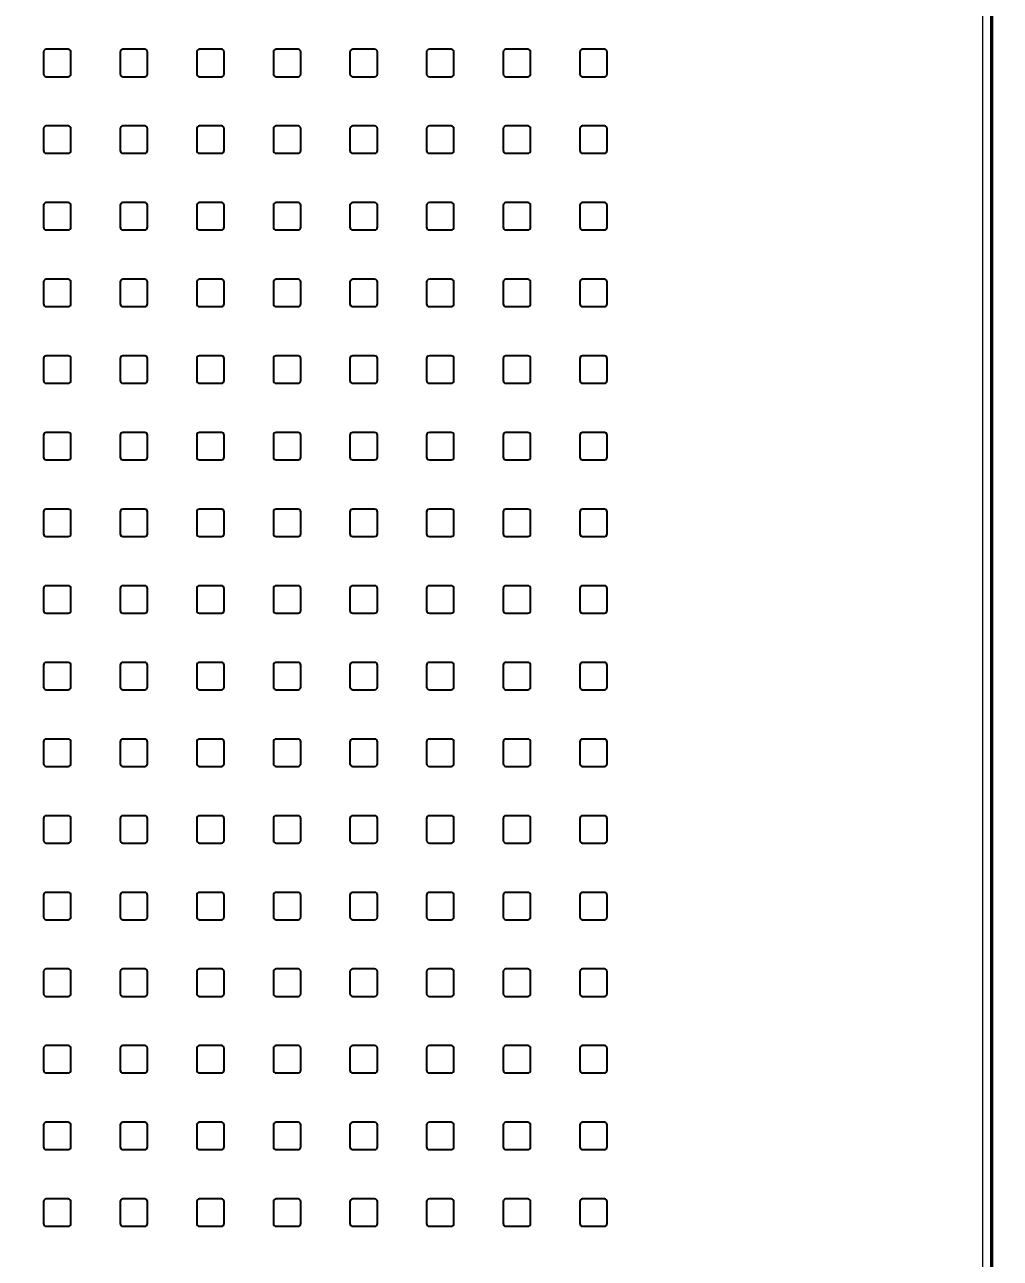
# Model space of a CAD drawing. Header units: millimetres. Extents: x -218071 to -203542, y 15363 to 51382.
# Drawn here: x -217832.52 to -217796.86, y 50554.63 to 50599.7 of the extents above; entities that cross this region are included whole.
import ezdxf

# ---------------------------------------------------------------- set-up
doc = ezdxf.new("R2010")
doc.units = ezdxf.units.MM
doc.header["$LTSCALE"] = 4
doc.layers.add('TPF-DIMENSIONS', color=3, linetype='Continuous')
doc.layers.add('TPF-EQUIPEMENT', color=7, linetype='Continuous')
doc.dimstyles.new('ISO-25', dxfattribs={"dimtxt": 2.5, "dimasz": 2, "dimexe": 1.25, "dimexo": 0.625, "dimtad": 1, "dimtxsty": 'Standard', "dimcen": -2.5, "dimclrt": 256, "dimadec": 0, "dimazin": 0, "dimtfac": 1, "dimtmove": 0, "dimatfit": 3, "dimfxl": 1, "dimarcsym": 0})

# ---------------------------------------------------------------- blocks, each defined once
blk = doc.blocks.new('*D679')
at = {"layer": 'Defpoints', "color": 0, "transparency": 16777216}
for p in [(-217865.951, 50663.318), (-217526.606, 50644.244), (-217865.951, 50576.031)]:
    blk.add_point(p, dxfattribs=at)
at = {"layer": 'TPF-DIMENSIONS', "color": 0, "lineweight": -2, "transparency": 16777216}
for p, q in [((-217865.951, 50576.656), (-217865.951, 50664.568)), ((-217526.606, 50644.869), (-217526.606, 50664.568)), ((-217528.606, 50663.318), (-217863.951, 50663.318))]:
    blk.add_line(p, q, dxfattribs=at)
at = {"layer": 'TPF-DIMENSIONS', "color": 0, "transparency": 16777216}
for points in [[(-217863.951, 50663.651), (-217863.951, 50662.984), (-217865.951, 50663.318)], [(-217528.606, 50663.651), (-217528.606, 50662.984), (-217526.606, 50663.318)]]:
    blk.add_solid(points, dxfattribs=at)
at = {"layer": 'TPF-DIMENSIONS', "transparency": 16777216, "insert": (-217696.279, 50665.193), "char_height": 2.5, "attachment_point": 5}
blk.add_mtext('339', dxfattribs=at)

msp = doc.modelspace()

# ---------------------------------------------------------------- linework, layer by layer
at = {"layer": 'TPF-EQUIPEMENT', "color": 8, "linetype": 'Continuous', "lineweight": 18, "transparency": 33554671}
msp.add_line((-217797.501, 50546.65), (-217797.501, 50645.93), dxfattribs=at)
at = {"layer": 'TPF-EQUIPEMENT', "color": 7, "linetype": 'Continuous', "lineweight": 25, "transparency": 33554671}
for p, q in [((-217797.201, 50646.066), (-217797.201, 50546.515)), ((-217797.156, 50645.831), (-217797.156, 50552.331)), ((-217831.826, 50598.702), (-217831.826, 50597.902)), ((-217830.926, 50598.802), (-217831.726, 50598.802)), ((-217830.826, 50597.902), (-217830.826, 50598.702)), ((-217829.026, 50598.702), (-217829.026, 50597.902)), ((-217828.126, 50598.802), (-217828.926, 50598.802)), ((-217828.026, 50597.902), (-217828.026, 50598.702)), ((-217826.226, 50598.702), (-217826.226, 50597.902)), ((-217825.326, 50598.802), (-217826.126, 50598.802)), ((-217825.226, 50597.902), (-217825.226, 50598.702)), ((-217823.426, 50598.702), (-217823.426, 50597.902)), ((-217822.526, 50598.802), (-217823.326, 50598.802)), ((-217822.426, 50597.902), (-217822.426, 50598.702)), ((-217820.626, 50598.702), (-217820.626, 50597.902)), ((-217819.726, 50598.802), (-217820.526, 50598.802)), ((-217819.626, 50597.902), (-217819.626, 50598.702)), ((-217817.826, 50598.702), (-217817.826, 50597.902)), ((-217816.926, 50598.802), (-217817.726, 50598.802)), ((-217816.826, 50597.902), (-217816.826, 50598.702)), ((-217815.026, 50598.702), (-217815.026, 50597.902)), ((-217814.126, 50598.802), (-217814.926, 50598.802)), ((-217814.026, 50597.902), (-217814.026, 50598.702)), ((-217812.226, 50598.702), (-217812.226, 50597.902)), ((-217811.326, 50598.802), (-217812.126, 50598.802)), ((-217811.226, 50597.902), (-217811.226, 50598.702)), ((-217831.726, 50597.802), (-217830.926, 50597.802)), ((-217828.926, 50597.802), (-217828.126, 50597.802)), ((-217826.126, 50597.802), (-217825.326, 50597.802)), ((-217823.326, 50597.802), (-217822.526, 50597.802)), ((-217820.526, 50597.802), (-217819.726, 50597.802)), ((-217817.726, 50597.802), (-217816.926, 50597.802)), ((-217814.926, 50597.802), (-217814.126, 50597.802)), ((-217812.126, 50597.802), (-217811.326, 50597.802)), ((-217831.826, 50595.902), (-217831.826, 50595.102)), ((-217830.926, 50596.002), (-217831.726, 50596.002)), ((-217830.826, 50595.102), (-217830.826, 50595.902)), ((-217829.026, 50595.902), (-217829.026, 50595.102)), ((-217828.126, 50596.002), (-217828.926, 50596.002)), ((-217828.026, 50595.102), (-217828.026, 50595.902)), ((-217826.226, 50595.902), (-217826.226, 50595.102)), ((-217825.326, 50596.002), (-217826.126, 50596.002)), ((-217825.226, 50595.102), (-217825.226, 50595.902)), ((-217823.426, 50595.902), (-217823.426, 50595.102)), ((-217822.526, 50596.002), (-217823.326, 50596.002)), ((-217822.426, 50595.102), (-217822.426, 50595.902)), ((-217820.626, 50595.902), (-217820.626, 50595.102)), ((-217819.726, 50596.002), (-217820.526, 50596.002)), ((-217819.626, 50595.102), (-217819.626, 50595.902)), ((-217817.826, 50595.902), (-217817.826, 50595.102)), ((-217816.926, 50596.002), (-217817.726, 50596.002)), ((-217816.826, 50595.102), (-217816.826, 50595.902)), ((-217815.026, 50595.902), (-217815.026, 50595.102)), ((-217814.126, 50596.002), (-217814.926, 50596.002)), ((-217814.026, 50595.102), (-217814.026, 50595.902)), ((-217812.226, 50595.902), (-217812.226, 50595.102)), ((-217811.326, 50596.002), (-217812.126, 50596.002)), ((-217811.226, 50595.102), (-217811.226, 50595.902)), ((-217831.726, 50595.002), (-217830.926, 50595.002)), ((-217828.926, 50595.002), (-217828.126, 50595.002)), ((-217826.126, 50595.002), (-217825.326, 50595.002)), ((-217823.326, 50595.002), (-217822.526, 50595.002)), ((-217820.526, 50595.002), (-217819.726, 50595.002)), ((-217817.726, 50595.002), (-217816.926, 50595.002)), ((-217814.926, 50595.002), (-217814.126, 50595.002)), ((-217812.126, 50595.002), (-217811.326, 50595.002)), ((-217831.826, 50593.102), (-217831.826, 50592.302)), ((-217830.926, 50593.202), (-217831.726, 50593.202)), ((-217830.826, 50592.302), (-217830.826, 50593.102)), ((-217829.026, 50593.102), (-217829.026, 50592.302)), ((-217828.126, 50593.202), (-217828.926, 50593.202)), ((-217828.026, 50592.302), (-217828.026, 50593.102)), ((-217826.226, 50593.102), (-217826.226, 50592.302)), ((-217825.326, 50593.202), (-217826.126, 50593.202)), ((-217825.226, 50592.302), (-217825.226, 50593.102)), ((-217823.426, 50593.102), (-217823.426, 50592.302)), ((-217822.526, 50593.202), (-217823.326, 50593.202)), ((-217822.426, 50592.302), (-217822.426, 50593.102)), ((-217820.626, 50593.102), (-217820.626, 50592.302)), ((-217819.726, 50593.202), (-217820.526, 50593.202)), ((-217819.626, 50592.302), (-217819.626, 50593.102)), ((-217817.826, 50593.102), (-217817.826, 50592.302)), ((-217816.926, 50593.202), (-217817.726, 50593.202)), ((-217816.826, 50592.302), (-217816.826, 50593.102)), ((-217815.026, 50593.102), (-217815.026, 50592.302)), ((-217814.126, 50593.202), (-217814.926, 50593.202)), ((-217814.026, 50592.302), (-217814.026, 50593.102)), ((-217812.226, 50593.102), (-217812.226, 50592.302)), ((-217811.326, 50593.202), (-217812.126, 50593.202)), ((-217811.226, 50592.302), (-217811.226, 50593.102)), ((-217831.726, 50592.202), (-217830.926, 50592.202)), ((-217828.926, 50592.202), (-217828.126, 50592.202)), ((-217826.126, 50592.202), (-217825.326, 50592.202)), ((-217823.326, 50592.202), (-217822.526, 50592.202)), ((-217820.526, 50592.202), (-217819.726, 50592.202)), ((-217817.726, 50592.202), (-217816.926, 50592.202)), ((-217814.926, 50592.202), (-217814.126, 50592.202)), ((-217812.126, 50592.202), (-217811.326, 50592.202)), ((-217830.926, 50590.402), (-217831.726, 50590.402)), ((-217828.126, 50590.402), (-217828.926, 50590.402)), ((-217825.326, 50590.402), (-217826.126, 50590.402)), ((-217822.526, 50590.402), (-217823.326, 50590.402)), ((-217819.726, 50590.402), (-217820.526, 50590.402)), ((-217816.926, 50590.402), (-217817.726, 50590.402)), ((-217814.126, 50590.402), (-217814.926, 50590.402)), ((-217811.326, 50590.402), (-217812.126, 50590.402)), ((-217831.826, 50590.302), (-217831.826, 50589.502)), ((-217830.826, 50589.502), (-217830.826, 50590.302)), ((-217829.026, 50590.302), (-217829.026, 50589.502)), ((-217828.026, 50589.502), (-217828.026, 50590.302)), ((-217826.226, 50590.302), (-217826.226, 50589.502)), ((-217825.226, 50589.502), (-217825.226, 50590.302)), ((-217823.426, 50590.302), (-217823.426, 50589.502)), ((-217822.426, 50589.502), (-217822.426, 50590.302)), ((-217820.626, 50590.302), (-217820.626, 50589.502)), ((-217819.626, 50589.502), (-217819.626, 50590.302)), ((-217817.826, 50590.302), (-217817.826, 50589.502)), ((-217816.826, 50589.502), (-217816.826, 50590.302)), ((-217815.026, 50590.302), (-217815.026, 50589.502)), ((-217814.026, 50589.502), (-217814.026, 50590.302)), ((-217812.226, 50590.302), (-217812.226, 50589.502)), ((-217811.226, 50589.502), (-217811.226, 50590.302)), ((-217831.726, 50589.402), (-217830.926, 50589.402)), ((-217828.926, 50589.402), (-217828.126, 50589.402)), ((-217826.126, 50589.402), (-217825.326, 50589.402)), ((-217823.326, 50589.402), (-217822.526, 50589.402)), ((-217820.526, 50589.402), (-217819.726, 50589.402)), ((-217817.726, 50589.402), (-217816.926, 50589.402)), ((-217814.926, 50589.402), (-217814.126, 50589.402)), ((-217812.126, 50589.402), (-217811.326, 50589.402)), ((-217831.826, 50587.502), (-217831.826, 50586.702)), ((-217830.926, 50587.602), (-217831.726, 50587.602)), ((-217830.826, 50586.702), (-217830.826, 50587.502)), ((-217829.026, 50587.502), (-217829.026, 50586.702)), ((-217828.126, 50587.602), (-217828.926, 50587.602)), ((-217828.026, 50586.702), (-217828.026, 50587.502)), ((-217826.226, 50587.502), (-217826.226, 50586.702)), ((-217825.326, 50587.602), (-217826.126, 50587.602)), ((-217825.226, 50586.702), (-217825.226, 50587.502)), ((-217823.426, 50587.502), (-217823.426, 50586.702)), ((-217822.526, 50587.602), (-217823.326, 50587.602)), ((-217822.426, 50586.702), (-217822.426, 50587.502)), ((-217820.626, 50587.502), (-217820.626, 50586.702)), ((-217819.726, 50587.602), (-217820.526, 50587.602)), ((-217819.626, 50586.702), (-217819.626, 50587.502)), ((-217817.826, 50587.502), (-217817.826, 50586.702)), ((-217816.926, 50587.602), (-217817.726, 50587.602)), ((-217816.826, 50586.702), (-217816.826, 50587.502)), ((-217815.026, 50587.502), (-217815.026, 50586.702)), ((-217814.126, 50587.602), (-217814.926, 50587.602)), ((-217814.026, 50586.702), (-217814.026, 50587.502)), ((-217812.226, 50587.502), (-217812.226, 50586.702)), ((-217811.326, 50587.602), (-217812.126, 50587.602)), ((-217811.226, 50586.702), (-217811.226, 50587.502)), ((-217831.726, 50586.602), (-217830.926, 50586.602)), ((-217828.926, 50586.602), (-217828.126, 50586.602)), ((-217826.126, 50586.602), (-217825.326, 50586.602)), ((-217823.326, 50586.602), (-217822.526, 50586.602)), ((-217820.526, 50586.602), (-217819.726, 50586.602)), ((-217817.726, 50586.602), (-217816.926, 50586.602)), ((-217814.926, 50586.602), (-217814.126, 50586.602)), ((-217812.126, 50586.602), (-217811.326, 50586.602)), ((-217831.826, 50584.702), (-217831.826, 50583.902)), ((-217830.926, 50584.802), (-217831.726, 50584.802)), ((-217830.826, 50583.902), (-217830.826, 50584.702)), ((-217829.026, 50584.702), (-217829.026, 50583.902)), ((-217828.126, 50584.802), (-217828.926, 50584.802)), ((-217828.026, 50583.902), (-217828.026, 50584.702)), ((-217826.226, 50584.702), (-217826.226, 50583.902)), ((-217825.326, 50584.802), (-217826.126, 50584.802)), ((-217825.226, 50583.902), (-217825.226, 50584.702)), ((-217823.426, 50584.702), (-217823.426, 50583.902)), ((-217822.526, 50584.802), (-217823.326, 50584.802)), ((-217822.426, 50583.902), (-217822.426, 50584.702)), ((-217820.626, 50584.702), (-217820.626, 50583.902)), ((-217819.726, 50584.802), (-217820.526, 50584.802)), ((-217819.626, 50583.902), (-217819.626, 50584.702)), ((-217817.826, 50584.702), (-217817.826, 50583.902)), ((-217816.926, 50584.802), (-217817.726, 50584.802)), ((-217816.826, 50583.902), (-217816.826, 50584.702)), ((-217815.026, 50584.702), (-217815.026, 50583.902)), ((-217814.126, 50584.802), (-217814.926, 50584.802)), ((-217814.026, 50583.902), (-217814.026, 50584.702)), ((-217812.226, 50584.702), (-217812.226, 50583.902)), ((-217811.326, 50584.802), (-217812.126, 50584.802)), ((-217811.226, 50583.902), (-217811.226, 50584.702)), ((-217831.726, 50583.802), (-217830.926, 50583.802)), ((-217828.926, 50583.802), (-217828.126, 50583.802)), ((-217826.126, 50583.802), (-217825.326, 50583.802)), ((-217823.326, 50583.802), (-217822.526, 50583.802)), ((-217820.526, 50583.802), (-217819.726, 50583.802)), ((-217817.726, 50583.802), (-217816.926, 50583.802)), ((-217814.926, 50583.802), (-217814.126, 50583.802)), ((-217812.126, 50583.802), (-217811.326, 50583.802)), ((-217831.826, 50581.902), (-217831.826, 50581.102)), ((-217830.926, 50582.002), (-217831.726, 50582.002)), ((-217830.826, 50581.102), (-217830.826, 50581.902)), ((-217829.026, 50581.902), (-217829.026, 50581.102)), ((-217828.126, 50582.002), (-217828.926, 50582.002)), ((-217828.026, 50581.102), (-217828.026, 50581.902)), ((-217826.226, 50581.902), (-217826.226, 50581.102)), ((-217825.326, 50582.002), (-217826.126, 50582.002)), ((-217825.226, 50581.102), (-217825.226, 50581.902)), ((-217823.426, 50581.902), (-217823.426, 50581.102)), ((-217822.526, 50582.002), (-217823.326, 50582.002)), ((-217822.426, 50581.102), (-217822.426, 50581.902)), ((-217820.626, 50581.902), (-217820.626, 50581.102)), ((-217819.726, 50582.002), (-217820.526, 50582.002)), ((-217819.626, 50581.102), (-217819.626, 50581.902)), ((-217817.826, 50581.902), (-217817.826, 50581.102)), ((-217816.926, 50582.002), (-217817.726, 50582.002)), ((-217816.826, 50581.102), (-217816.826, 50581.902)), ((-217815.026, 50581.902), (-217815.026, 50581.102)), ((-217814.126, 50582.002), (-217814.926, 50582.002)), ((-217814.026, 50581.102), (-217814.026, 50581.902)), ((-217812.226, 50581.902), (-217812.226, 50581.102)), ((-217811.326, 50582.002), (-217812.126, 50582.002)), ((-217811.226, 50581.102), (-217811.226, 50581.902)), ((-217831.726, 50581.002), (-217830.926, 50581.002)), ((-217828.926, 50581.002), (-217828.126, 50581.002)), ((-217826.126, 50581.002), (-217825.326, 50581.002)), ((-217823.326, 50581.002), (-217822.526, 50581.002)), ((-217820.526, 50581.002), (-217819.726, 50581.002)), ((-217817.726, 50581.002), (-217816.926, 50581.002)), ((-217814.926, 50581.002), (-217814.126, 50581.002)), ((-217812.126, 50581.002), (-217811.326, 50581.002)), ((-217831.826, 50579.102), (-217831.826, 50578.302)), ((-217830.926, 50579.202), (-217831.726, 50579.202)), ((-217830.826, 50578.302), (-217830.826, 50579.102)), ((-217829.026, 50579.102), (-217829.026, 50578.302)), ((-217828.126, 50579.202), (-217828.926, 50579.202)), ((-217828.026, 50578.302), (-217828.026, 50579.102)), ((-217826.226, 50579.102), (-217826.226, 50578.302)), ((-217825.326, 50579.202), (-217826.126, 50579.202)), ((-217825.226, 50578.302), (-217825.226, 50579.102)), ((-217823.426, 50579.102), (-217823.426, 50578.302)), ((-217822.526, 50579.202), (-217823.326, 50579.202)), ((-217822.426, 50578.302), (-217822.426, 50579.102)), ((-217820.626, 50579.102), (-217820.626, 50578.302)), ((-217819.726, 50579.202), (-217820.526, 50579.202)), ((-217819.626, 50578.302), (-217819.626, 50579.102)), ((-217817.826, 50579.102), (-217817.826, 50578.302)), ((-217816.926, 50579.202), (-217817.726, 50579.202)), ((-217816.826, 50578.302), (-217816.826, 50579.102)), ((-217815.026, 50579.102), (-217815.026, 50578.302)), ((-217814.126, 50579.202), (-217814.926, 50579.202)), ((-217814.026, 50578.302), (-217814.026, 50579.102)), ((-217812.226, 50579.102), (-217812.226, 50578.302)), ((-217811.326, 50579.202), (-217812.126, 50579.202)), ((-217811.226, 50578.302), (-217811.226, 50579.102)), ((-217831.726, 50578.202), (-217830.926, 50578.202)), ((-217828.926, 50578.202), (-217828.126, 50578.202)), ((-217826.126, 50578.202), (-217825.326, 50578.202)), ((-217823.326, 50578.202), (-217822.526, 50578.202)), ((-217820.526, 50578.202), (-217819.726, 50578.202)), ((-217817.726, 50578.202), (-217816.926, 50578.202)), ((-217814.926, 50578.202), (-217814.126, 50578.202)), ((-217812.126, 50578.202), (-217811.326, 50578.202)), ((-217830.926, 50576.402), (-217831.726, 50576.402)), ((-217828.126, 50576.402), (-217828.926, 50576.402)), ((-217825.326, 50576.402), (-217826.126, 50576.402)), ((-217822.526, 50576.402), (-217823.326, 50576.402)), ((-217819.726, 50576.402), (-217820.526, 50576.402)), ((-217816.926, 50576.402), (-217817.726, 50576.402)), ((-217814.126, 50576.402), (-217814.926, 50576.402)), ((-217811.326, 50576.402), (-217812.126, 50576.402)), ((-217831.826, 50576.302), (-217831.826, 50575.502)), ((-217830.826, 50575.502), (-217830.826, 50576.302)), ((-217829.026, 50576.302), (-217829.026, 50575.502)), ((-217828.026, 50575.502), (-217828.026, 50576.302)), ((-217826.226, 50576.302), (-217826.226, 50575.502)), ((-217825.226, 50575.502), (-217825.226, 50576.302)), ((-217823.426, 50576.302), (-217823.426, 50575.502)), ((-217822.426, 50575.502), (-217822.426, 50576.302)), ((-217820.626, 50576.302), (-217820.626, 50575.502)), ((-217819.626, 50575.502), (-217819.626, 50576.302)), ((-217817.826, 50576.302), (-217817.826, 50575.502)), ((-217816.826, 50575.502), (-217816.826, 50576.302)), ((-217815.026, 50576.302), (-217815.026, 50575.502)), ((-217814.026, 50575.502), (-217814.026, 50576.302)), ((-217812.226, 50576.302), (-217812.226, 50575.502)), ((-217811.226, 50575.502), (-217811.226, 50576.302)), ((-217831.726, 50575.402), (-217830.926, 50575.402)), ((-217828.926, 50575.402), (-217828.126, 50575.402)), ((-217826.126, 50575.402), (-217825.326, 50575.402)), ((-217823.326, 50575.402), (-217822.526, 50575.402)), ((-217820.526, 50575.402), (-217819.726, 50575.402)), ((-217817.726, 50575.402), (-217816.926, 50575.402)), ((-217814.926, 50575.402), (-217814.126, 50575.402)), ((-217812.126, 50575.402), (-217811.326, 50575.402)), ((-217831.826, 50573.502), (-217831.826, 50572.702)), ((-217830.926, 50573.602), (-217831.726, 50573.602)), ((-217830.826, 50572.702), (-217830.826, 50573.502)), ((-217829.026, 50573.502), (-217829.026, 50572.702)), ((-217828.126, 50573.602), (-217828.926, 50573.602)), ((-217828.026, 50572.702), (-217828.026, 50573.502)), ((-217826.226, 50573.502), (-217826.226, 50572.702)), ((-217825.326, 50573.602), (-217826.126, 50573.602)), ((-217825.226, 50572.702), (-217825.226, 50573.502)), ((-217823.426, 50573.502), (-217823.426, 50572.702)), ((-217822.526, 50573.602), (-217823.326, 50573.602)), ((-217822.426, 50572.702), (-217822.426, 50573.502)), ((-217820.626, 50573.502), (-217820.626, 50572.702)), ((-217819.726, 50573.602), (-217820.526, 50573.602)), ((-217819.626, 50572.702), (-217819.626, 50573.502)), ((-217817.826, 50573.502), (-217817.826, 50572.702)), ((-217816.926, 50573.602), (-217817.726, 50573.602)), ((-217816.826, 50572.702), (-217816.826, 50573.502)), ((-217815.026, 50573.502), (-217815.026, 50572.702)), ((-217814.126, 50573.602), (-217814.926, 50573.602)), ((-217814.026, 50572.702), (-217814.026, 50573.502)), ((-217812.226, 50573.502), (-217812.226, 50572.702)), ((-217811.326, 50573.602), (-217812.126, 50573.602)), ((-217811.226, 50572.702), (-217811.226, 50573.502)), ((-217831.726, 50572.602), (-217830.926, 50572.602)), ((-217828.926, 50572.602), (-217828.126, 50572.602)), ((-217826.126, 50572.602), (-217825.326, 50572.602)), ((-217823.326, 50572.602), (-217822.526, 50572.602)), ((-217820.526, 50572.602), (-217819.726, 50572.602)), ((-217817.726, 50572.602), (-217816.926, 50572.602)), ((-217814.926, 50572.602), (-217814.126, 50572.602)), ((-217812.126, 50572.602), (-217811.326, 50572.602)), ((-217831.826, 50570.702), (-217831.826, 50569.902)), ((-217830.926, 50570.802), (-217831.726, 50570.802)), ((-217830.826, 50569.902), (-217830.826, 50570.702)), ((-217829.026, 50570.702), (-217829.026, 50569.902)), ((-217828.126, 50570.802), (-217828.926, 50570.802)), ((-217828.026, 50569.902), (-217828.026, 50570.702)), ((-217826.226, 50570.702), (-217826.226, 50569.902)), ((-217825.326, 50570.802), (-217826.126, 50570.802)), ((-217825.226, 50569.902), (-217825.226, 50570.702)), ((-217823.426, 50570.702), (-217823.426, 50569.902)), ((-217822.526, 50570.802), (-217823.326, 50570.802)), ((-217822.426, 50569.902), (-217822.426, 50570.702)), ((-217820.626, 50570.702), (-217820.626, 50569.902)), ((-217819.726, 50570.802), (-217820.526, 50570.802)), ((-217819.626, 50569.902), (-217819.626, 50570.702)), ((-217817.826, 50570.702), (-217817.826, 50569.902)), ((-217816.926, 50570.802), (-217817.726, 50570.802)), ((-217816.826, 50569.902), (-217816.826, 50570.702)), ((-217815.026, 50570.702), (-217815.026, 50569.902)), ((-217814.126, 50570.802), (-217814.926, 50570.802)), ((-217814.026, 50569.902), (-217814.026, 50570.702)), ((-217812.226, 50570.702), (-217812.226, 50569.902)), ((-217811.326, 50570.802), (-217812.126, 50570.802)), ((-217811.226, 50569.902), (-217811.226, 50570.702)), ((-217831.726, 50569.802), (-217830.926, 50569.802)), ((-217828.926, 50569.802), (-217828.126, 50569.802)), ((-217826.126, 50569.802), (-217825.326, 50569.802)), ((-217823.326, 50569.802), (-217822.526, 50569.802)), ((-217820.526, 50569.802), (-217819.726, 50569.802)), ((-217817.726, 50569.802), (-217816.926, 50569.802)), ((-217814.926, 50569.802), (-217814.126, 50569.802)), ((-217812.126, 50569.802), (-217811.326, 50569.802)), ((-217831.826, 50567.902), (-217831.826, 50567.102)), ((-217830.926, 50568.002), (-217831.726, 50568.002)), ((-217830.826, 50567.102), (-217830.826, 50567.902)), ((-217829.026, 50567.902), (-217829.026, 50567.102)), ((-217828.126, 50568.002), (-217828.926, 50568.002)), ((-217828.026, 50567.102), (-217828.026, 50567.902)), ((-217826.226, 50567.902), (-217826.226, 50567.102)), ((-217825.326, 50568.002), (-217826.126, 50568.002)), ((-217825.226, 50567.102), (-217825.226, 50567.902)), ((-217823.426, 50567.902), (-217823.426, 50567.102)), ((-217822.526, 50568.002), (-217823.326, 50568.002)), ((-217822.426, 50567.102), (-217822.426, 50567.902)), ((-217820.626, 50567.902), (-217820.626, 50567.102)), ((-217819.726, 50568.002), (-217820.526, 50568.002)), ((-217819.626, 50567.102), (-217819.626, 50567.902)), ((-217817.826, 50567.902), (-217817.826, 50567.102)), ((-217816.926, 50568.002), (-217817.726, 50568.002)), ((-217816.826, 50567.102), (-217816.826, 50567.902)), ((-217815.026, 50567.902), (-217815.026, 50567.102)), ((-217814.126, 50568.002), (-217814.926, 50568.002)), ((-217814.026, 50567.102), (-217814.026, 50567.902)), ((-217812.226, 50567.902), (-217812.226, 50567.102)), ((-217811.326, 50568.002), (-217812.126, 50568.002)), ((-217811.226, 50567.102), (-217811.226, 50567.902)), ((-217831.726, 50567.002), (-217830.926, 50567.002)), ((-217828.926, 50567.002), (-217828.126, 50567.002)), ((-217826.126, 50567.002), (-217825.326, 50567.002)), ((-217823.326, 50567.002), (-217822.526, 50567.002)), ((-217820.526, 50567.002), (-217819.726, 50567.002)), ((-217817.726, 50567.002), (-217816.926, 50567.002)), ((-217814.926, 50567.002), (-217814.126, 50567.002)), ((-217812.126, 50567.002), (-217811.326, 50567.002)), ((-217831.826, 50565.102), (-217831.826, 50564.302)), ((-217830.926, 50565.202), (-217831.726, 50565.202)), ((-217830.826, 50564.302), (-217830.826, 50565.102)), ((-217829.026, 50565.102), (-217829.026, 50564.302)), ((-217828.126, 50565.202), (-217828.926, 50565.202)), ((-217828.026, 50564.302), (-217828.026, 50565.102)), ((-217826.226, 50565.102), (-217826.226, 50564.302)), ((-217825.326, 50565.202), (-217826.126, 50565.202)), ((-217825.226, 50564.302), (-217825.226, 50565.102)), ((-217823.426, 50565.102), (-217823.426, 50564.302)), ((-217822.526, 50565.202), (-217823.326, 50565.202)), ((-217822.426, 50564.302), (-217822.426, 50565.102)), ((-217820.626, 50565.102), (-217820.626, 50564.302)), ((-217819.726, 50565.202), (-217820.526, 50565.202)), ((-217819.626, 50564.302), (-217819.626, 50565.102)), ((-217817.826, 50565.102), (-217817.826, 50564.302)), ((-217816.926, 50565.202), (-217817.726, 50565.202)), ((-217816.826, 50564.302), (-217816.826, 50565.102)), ((-217815.026, 50565.102), (-217815.026, 50564.302)), ((-217814.126, 50565.202), (-217814.926, 50565.202)), ((-217814.026, 50564.302), (-217814.026, 50565.102)), ((-217812.226, 50565.102), (-217812.226, 50564.302)), ((-217811.326, 50565.202), (-217812.126, 50565.202)), ((-217811.226, 50564.302), (-217811.226, 50565.102)), ((-217831.726, 50564.202), (-217830.926, 50564.202)), ((-217828.926, 50564.202), (-217828.126, 50564.202)), ((-217826.126, 50564.202), (-217825.326, 50564.202)), ((-217823.326, 50564.202), (-217822.526, 50564.202)), ((-217820.526, 50564.202), (-217819.726, 50564.202)), ((-217817.726, 50564.202), (-217816.926, 50564.202)), ((-217814.926, 50564.202), (-217814.126, 50564.202)), ((-217812.126, 50564.202), (-217811.326, 50564.202)), ((-217830.926, 50562.402), (-217831.726, 50562.402)), ((-217828.126, 50562.402), (-217828.926, 50562.402)), ((-217825.326, 50562.402), (-217826.126, 50562.402)), ((-217822.526, 50562.402), (-217823.326, 50562.402)), ((-217819.726, 50562.402), (-217820.526, 50562.402)), ((-217816.926, 50562.402), (-217817.726, 50562.402)), ((-217814.126, 50562.402), (-217814.926, 50562.402)), ((-217811.326, 50562.402), (-217812.126, 50562.402)), ((-217831.826, 50562.302), (-217831.826, 50561.502)), ((-217830.826, 50561.502), (-217830.826, 50562.302)), ((-217829.026, 50562.302), (-217829.026, 50561.502)), ((-217828.026, 50561.502), (-217828.026, 50562.302)), ((-217826.226, 50562.302), (-217826.226, 50561.502)), ((-217825.226, 50561.502), (-217825.226, 50562.302)), ((-217823.426, 50562.302), (-217823.426, 50561.502)), ((-217822.426, 50561.502), (-217822.426, 50562.302)), ((-217820.626, 50562.302), (-217820.626, 50561.502)), ((-217819.626, 50561.502), (-217819.626, 50562.302)), ((-217817.826, 50562.302), (-217817.826, 50561.502)), ((-217816.826, 50561.502), (-217816.826, 50562.302)), ((-217815.026, 50562.302), (-217815.026, 50561.502)), ((-217814.026, 50561.502), (-217814.026, 50562.302)), ((-217812.226, 50562.302), (-217812.226, 50561.502)), ((-217811.226, 50561.502), (-217811.226, 50562.302)), ((-217831.726, 50561.402), (-217830.926, 50561.402)), ((-217828.926, 50561.402), (-217828.126, 50561.402)), ((-217826.126, 50561.402), (-217825.326, 50561.402)), ((-217823.326, 50561.402), (-217822.526, 50561.402)), ((-217820.526, 50561.402), (-217819.726, 50561.402)), ((-217817.726, 50561.402), (-217816.926, 50561.402)), ((-217814.926, 50561.402), (-217814.126, 50561.402)), ((-217812.126, 50561.402), (-217811.326, 50561.402)), ((-217831.826, 50559.502), (-217831.826, 50558.702)), ((-217830.926, 50559.602), (-217831.726, 50559.602)), ((-217830.826, 50558.702), (-217830.826, 50559.502)), ((-217829.026, 50559.502), (-217829.026, 50558.702)), ((-217828.126, 50559.602), (-217828.926, 50559.602)), ((-217828.026, 50558.702), (-217828.026, 50559.502)), ((-217826.226, 50559.502), (-217826.226, 50558.702)), ((-217825.326, 50559.602), (-217826.126, 50559.602)), ((-217825.226, 50558.702), (-217825.226, 50559.502)), ((-217823.426, 50559.502), (-217823.426, 50558.702)), ((-217822.526, 50559.602), (-217823.326, 50559.602)), ((-217822.426, 50558.702), (-217822.426, 50559.502)), ((-217820.626, 50559.502), (-217820.626, 50558.702)), ((-217819.726, 50559.602), (-217820.526, 50559.602)), ((-217819.626, 50558.702), (-217819.626, 50559.502)), ((-217817.826, 50559.502), (-217817.826, 50558.702)), ((-217816.926, 50559.602), (-217817.726, 50559.602)), ((-217816.826, 50558.702), (-217816.826, 50559.502)), ((-217815.026, 50559.502), (-217815.026, 50558.702)), ((-217814.126, 50559.602), (-217814.926, 50559.602)), ((-217814.026, 50558.702), (-217814.026, 50559.502)), ((-217812.226, 50559.502), (-217812.226, 50558.702)), ((-217811.326, 50559.602), (-217812.126, 50559.602)), ((-217811.226, 50558.702), (-217811.226, 50559.502)), ((-217831.726, 50558.602), (-217830.926, 50558.602)), ((-217828.926, 50558.602), (-217828.126, 50558.602)), ((-217826.126, 50558.602), (-217825.326, 50558.602)), ((-217823.326, 50558.602), (-217822.526, 50558.602)), ((-217820.526, 50558.602), (-217819.726, 50558.602)), ((-217817.726, 50558.602), (-217816.926, 50558.602)), ((-217814.926, 50558.602), (-217814.126, 50558.602)), ((-217812.126, 50558.602), (-217811.326, 50558.602)), ((-217831.826, 50556.702), (-217831.826, 50555.902)), ((-217830.926, 50556.802), (-217831.726, 50556.802)), ((-217830.826, 50555.902), (-217830.826, 50556.702)), ((-217829.026, 50556.702), (-217829.026, 50555.902)), ((-217828.126, 50556.802), (-217828.926, 50556.802)), ((-217828.026, 50555.902), (-217828.026, 50556.702)), ((-217826.226, 50556.702), (-217826.226, 50555.902)), ((-217825.326, 50556.802), (-217826.126, 50556.802)), ((-217825.226, 50555.902), (-217825.226, 50556.702)), ((-217823.426, 50556.702), (-217823.426, 50555.902)), ((-217822.526, 50556.802), (-217823.326, 50556.802)), ((-217822.426, 50555.902), (-217822.426, 50556.702)), ((-217820.626, 50556.702), (-217820.626, 50555.902)), ((-217819.726, 50556.802), (-217820.526, 50556.802)), ((-217819.626, 50555.902), (-217819.626, 50556.702)), ((-217817.826, 50556.702), (-217817.826, 50555.902)), ((-217816.926, 50556.802), (-217817.726, 50556.802)), ((-217816.826, 50555.902), (-217816.826, 50556.702)), ((-217815.026, 50556.702), (-217815.026, 50555.902)), ((-217814.126, 50556.802), (-217814.926, 50556.802)), ((-217814.026, 50555.902), (-217814.026, 50556.702)), ((-217812.226, 50556.702), (-217812.226, 50555.902)), ((-217811.326, 50556.802), (-217812.126, 50556.802)), ((-217811.226, 50555.902), (-217811.226, 50556.702)), ((-217831.726, 50555.802), (-217830.926, 50555.802)), ((-217828.926, 50555.802), (-217828.126, 50555.802)), ((-217826.126, 50555.802), (-217825.326, 50555.802)), ((-217823.326, 50555.802), (-217822.526, 50555.802)), ((-217820.526, 50555.802), (-217819.726, 50555.802)), ((-217817.726, 50555.802), (-217816.926, 50555.802)), ((-217814.926, 50555.802), (-217814.126, 50555.802)), ((-217812.126, 50555.802), (-217811.326, 50555.802))]:
    msp.add_line(p, q, dxfattribs=at)
for centre, start, end in [((-217831.726, 50598.702), 90, 180), ((-217830.926, 50598.702), 0, 90), ((-217828.926, 50598.702), 90, 180), ((-217828.126, 50598.702), 0, 90), ((-217826.126, 50598.702), 90, 180), ((-217825.326, 50598.702), 0, 90), ((-217823.326, 50598.702), 90, 180), ((-217822.526, 50598.702), 0, 90), ((-217820.526, 50598.702), 90, 180), ((-217819.726, 50598.702), 0, 90), ((-217817.726, 50598.702), 90, 180), ((-217816.926, 50598.702), 0, 90), ((-217814.926, 50598.702), 90, 180), ((-217814.126, 50598.702), 0, 90), ((-217812.126, 50598.702), 90, 180), ((-217811.326, 50598.702), 0, 90), ((-217831.726, 50597.902), 180, 270), ((-217830.926, 50597.902), 270, 0), ((-217828.926, 50597.902), 180, 270), ((-217828.126, 50597.902), 270, 0), ((-217826.126, 50597.902), 180, 270), ((-217825.326, 50597.902), 270, 0), ((-217823.326, 50597.902), 180, 270), ((-217822.526, 50597.902), 270, 0), ((-217820.526, 50597.902), 180, 270), ((-217819.726, 50597.902), 270, 0), ((-217817.726, 50597.902), 180, 270), ((-217816.926, 50597.902), 270, 0), ((-217814.926, 50597.902), 180, 270), ((-217814.126, 50597.902), 270, 0), ((-217812.126, 50597.902), 180, 270), ((-217811.326, 50597.902), 270, 0), ((-217831.726, 50595.902), 90, 180), ((-217830.926, 50595.902), 0, 90), ((-217828.926, 50595.902), 90, 180), ((-217828.126, 50595.902), 0, 90), ((-217826.126, 50595.902), 90, 180), ((-217825.326, 50595.902), 0, 90), ((-217823.326, 50595.902), 90, 180), ((-217822.526, 50595.902), 0, 90), ((-217820.526, 50595.902), 90, 180), ((-217819.726, 50595.902), 0, 90), ((-217817.726, 50595.902), 90, 180), ((-217816.926, 50595.902), 0, 90), ((-217814.926, 50595.902), 90, 180), ((-217814.126, 50595.902), 0, 90), ((-217812.126, 50595.902), 90, 180), ((-217811.326, 50595.902), 0, 90), ((-217831.726, 50595.102), 180, 270), ((-217830.926, 50595.102), 270, 0), ((-217828.926, 50595.102), 180, 270), ((-217828.126, 50595.102), 270, 0), ((-217826.126, 50595.102), 180, 270), ((-217825.326, 50595.102), 270, 0), ((-217823.326, 50595.102), 180, 270), ((-217822.526, 50595.102), 270, 0), ((-217820.526, 50595.102), 180, 270), ((-217819.726, 50595.102), 270, 0), ((-217817.726, 50595.102), 180, 270), ((-217816.926, 50595.102), 270, 0), ((-217814.926, 50595.102), 180, 270), ((-217814.126, 50595.102), 270, 0), ((-217812.126, 50595.102), 180, 270), ((-217811.326, 50595.102), 270, 0), ((-217831.726, 50593.102), 90, 180), ((-217830.926, 50593.102), 0, 90), ((-217828.926, 50593.102), 90, 180), ((-217828.126, 50593.102), 0, 90), ((-217826.126, 50593.102), 90, 180), ((-217825.326, 50593.102), 0, 90), ((-217823.326, 50593.102), 90, 180), ((-217822.526, 50593.102), 0, 90), ((-217820.526, 50593.102), 90, 180), ((-217819.726, 50593.102), 0, 90), ((-217817.726, 50593.102), 90, 180), ((-217816.926, 50593.102), 0, 90), ((-217814.926, 50593.102), 90, 180), ((-217814.126, 50593.102), 0, 90), ((-217812.126, 50593.102), 90, 180), ((-217811.326, 50593.102), 0, 90), ((-217831.726, 50592.302), 180, 270), ((-217830.926, 50592.302), 270, 0), ((-217828.926, 50592.302), 180, 270), ((-217828.126, 50592.302), 270, 0), ((-217826.126, 50592.302), 180, 270), ((-217825.326, 50592.302), 270, 0), ((-217823.326, 50592.302), 180, 270), ((-217822.526, 50592.302), 270, 0), ((-217820.526, 50592.302), 180, 270), ((-217819.726, 50592.302), 270, 0), ((-217817.726, 50592.302), 180, 270), ((-217816.926, 50592.302), 270, 0), ((-217814.926, 50592.302), 180, 270), ((-217814.126, 50592.302), 270, 0), ((-217812.126, 50592.302), 180, 270), ((-217811.326, 50592.302), 270, 0), ((-217831.726, 50590.302), 90, 180), ((-217830.926, 50590.302), 0, 90), ((-217828.926, 50590.302), 90, 180), ((-217828.126, 50590.302), 0, 90), ((-217826.126, 50590.302), 90, 180), ((-217825.326, 50590.302), 0, 90), ((-217823.326, 50590.302), 90, 180), ((-217822.526, 50590.302), 0, 90), ((-217820.526, 50590.302), 90, 180), ((-217819.726, 50590.302), 0, 90), ((-217817.726, 50590.302), 90, 180), ((-217816.926, 50590.302), 0, 90), ((-217814.926, 50590.302), 90, 180), ((-217814.126, 50590.302), 0, 90), ((-217812.126, 50590.302), 90, 180), ((-217811.326, 50590.302), 0, 90), ((-217831.726, 50589.502), 180, 270), ((-217830.926, 50589.502), 270, 0), ((-217828.926, 50589.502), 180, 270), ((-217828.126, 50589.502), 270, 0), ((-217826.126, 50589.502), 180, 270), ((-217825.326, 50589.502), 270, 0), ((-217823.326, 50589.502), 180, 270), ((-217822.526, 50589.502), 270, 0), ((-217820.526, 50589.502), 180, 270), ((-217819.726, 50589.502), 270, 0), ((-217817.726, 50589.502), 180, 270), ((-217816.926, 50589.502), 270, 0), ((-217814.926, 50589.502), 180, 270), ((-217814.126, 50589.502), 270, 0), ((-217812.126, 50589.502), 180, 270), ((-217811.326, 50589.502), 270, 0), ((-217831.726, 50587.502), 90, 180), ((-217830.926, 50587.502), 0, 90), ((-217828.926, 50587.502), 90, 180), ((-217828.126, 50587.502), 0, 90), ((-217826.126, 50587.502), 90, 180), ((-217825.326, 50587.502), 0, 90), ((-217823.326, 50587.502), 90, 180), ((-217822.526, 50587.502), 0, 90), ((-217820.526, 50587.502), 90, 180), ((-217819.726, 50587.502), 0, 90), ((-217817.726, 50587.502), 90, 180), ((-217816.926, 50587.502), 0, 90), ((-217814.926, 50587.502), 90, 180), ((-217814.126, 50587.502), 0, 90), ((-217812.126, 50587.502), 90, 180), ((-217811.326, 50587.502), 0, 90), ((-217831.726, 50586.702), 180, 270), ((-217830.926, 50586.702), 270, 0), ((-217828.926, 50586.702), 180, 270), ((-217828.126, 50586.702), 270, 0), ((-217826.126, 50586.702), 180, 270), ((-217825.326, 50586.702), 270, 0), ((-217823.326, 50586.702), 180, 270), ((-217822.526, 50586.702), 270, 0), ((-217820.526, 50586.702), 180, 270), ((-217819.726, 50586.702), 270, 0), ((-217817.726, 50586.702), 180, 270), ((-217816.926, 50586.702), 270, 0), ((-217814.926, 50586.702), 180, 270), ((-217814.126, 50586.702), 270, 0), ((-217812.126, 50586.702), 180, 270), ((-217811.326, 50586.702), 270, 0), ((-217831.726, 50584.702), 90, 180), ((-217830.926, 50584.702), 0, 90), ((-217828.926, 50584.702), 90, 180), ((-217828.126, 50584.702), 0, 90), ((-217826.126, 50584.702), 90, 180), ((-217825.326, 50584.702), 0, 90), ((-217823.326, 50584.702), 90, 180), ((-217822.526, 50584.702), 0, 90), ((-217820.526, 50584.702), 90, 180), ((-217819.726, 50584.702), 0, 90), ((-217817.726, 50584.702), 90, 180), ((-217816.926, 50584.702), 0, 90), ((-217814.926, 50584.702), 90, 180), ((-217814.126, 50584.702), 0, 90), ((-217812.126, 50584.702), 90, 180), ((-217811.326, 50584.702), 0, 90), ((-217831.726, 50583.902), 180, 270), ((-217830.926, 50583.902), 270, 0), ((-217828.926, 50583.902), 180, 270), ((-217828.126, 50583.902), 270, 0), ((-217826.126, 50583.902), 180, 270), ((-217825.326, 50583.902), 270, 0), ((-217823.326, 50583.902), 180, 270), ((-217822.526, 50583.902), 270, 0), ((-217820.526, 50583.902), 180, 270), ((-217819.726, 50583.902), 270, 0), ((-217817.726, 50583.902), 180, 270), ((-217816.926, 50583.902), 270, 0), ((-217814.926, 50583.902), 180, 270), ((-217814.126, 50583.902), 270, 0), ((-217812.126, 50583.902), 180, 270), ((-217811.326, 50583.902), 270, 0), ((-217831.726, 50581.902), 90, 180), ((-217830.926, 50581.902), 0, 90), ((-217828.926, 50581.902), 90, 180), ((-217828.126, 50581.902), 0, 90), ((-217826.126, 50581.902), 90, 180), ((-217825.326, 50581.902), 0, 90), ((-217823.326, 50581.902), 90, 180), ((-217822.526, 50581.902), 0, 90), ((-217820.526, 50581.902), 90, 180), ((-217819.726, 50581.902), 0, 90), ((-217817.726, 50581.902), 90, 180), ((-217816.926, 50581.902), 0, 90), ((-217814.926, 50581.902), 90, 180), ((-217814.126, 50581.902), 0, 90), ((-217812.126, 50581.902), 90, 180), ((-217811.326, 50581.902), 0, 90), ((-217831.726, 50581.102), 180, 270), ((-217830.926, 50581.102), 270, 0), ((-217828.926, 50581.102), 180, 270), ((-217828.126, 50581.102), 270, 0), ((-217826.126, 50581.102), 180, 270), ((-217825.326, 50581.102), 270, 0), ((-217823.326, 50581.102), 180, 270), ((-217822.526, 50581.102), 270, 0), ((-217820.526, 50581.102), 180, 270), ((-217819.726, 50581.102), 270, 0), ((-217817.726, 50581.102), 180, 270), ((-217816.926, 50581.102), 270, 0), ((-217814.926, 50581.102), 180, 270), ((-217814.126, 50581.102), 270, 0), ((-217812.126, 50581.102), 180, 270), ((-217811.326, 50581.102), 270, 0), ((-217831.726, 50579.102), 90, 180), ((-217830.926, 50579.102), 0, 90), ((-217828.926, 50579.102), 90, 180), ((-217828.126, 50579.102), 0, 90), ((-217826.126, 50579.102), 90, 180), ((-217825.326, 50579.102), 0, 90), ((-217823.326, 50579.102), 90, 180), ((-217822.526, 50579.102), 0, 90), ((-217820.526, 50579.102), 90, 180), ((-217819.726, 50579.102), 0, 90), ((-217817.726, 50579.102), 90, 180), ((-217816.926, 50579.102), 0, 90), ((-217814.926, 50579.102), 90, 180), ((-217814.126, 50579.102), 0, 90), ((-217812.126, 50579.102), 90, 180), ((-217811.326, 50579.102), 0, 90), ((-217831.726, 50578.302), 180, 270), ((-217830.926, 50578.302), 270, 0), ((-217828.926, 50578.302), 180, 270), ((-217828.126, 50578.302), 270, 0), ((-217826.126, 50578.302), 180, 270), ((-217825.326, 50578.302), 270, 0), ((-217823.326, 50578.302), 180, 270), ((-217822.526, 50578.302), 270, 0), ((-217820.526, 50578.302), 180, 270), ((-217819.726, 50578.302), 270, 0), ((-217817.726, 50578.302), 180, 270), ((-217816.926, 50578.302), 270, 0), ((-217814.926, 50578.302), 180, 270), ((-217814.126, 50578.302), 270, 0), ((-217812.126, 50578.302), 180, 270), ((-217811.326, 50578.302), 270, 0), ((-217831.726, 50576.302), 90, 180), ((-217830.926, 50576.302), 0, 90), ((-217828.926, 50576.302), 90, 180), ((-217828.126, 50576.302), 0, 90), ((-217826.126, 50576.302), 90, 180), ((-217825.326, 50576.302), 0, 90), ((-217823.326, 50576.302), 90, 180), ((-217822.526, 50576.302), 0, 90), ((-217820.526, 50576.302), 90, 180), ((-217819.726, 50576.302), 0, 90), ((-217817.726, 50576.302), 90, 180), ((-217816.926, 50576.302), 0, 90), ((-217814.926, 50576.302), 90, 180), ((-217814.126, 50576.302), 0, 90), ((-217812.126, 50576.302), 90, 180), ((-217811.326, 50576.302), 0, 90), ((-217831.726, 50575.502), 180, 270), ((-217830.926, 50575.502), 270, 0), ((-217828.926, 50575.502), 180, 270), ((-217828.126, 50575.502), 270, 0), ((-217826.126, 50575.502), 180, 270), ((-217825.326, 50575.502), 270, 0), ((-217823.326, 50575.502), 180, 270), ((-217822.526, 50575.502), 270, 0), ((-217820.526, 50575.502), 180, 270), ((-217819.726, 50575.502), 270, 0), ((-217817.726, 50575.502), 180, 270), ((-217816.926, 50575.502), 270, 0), ((-217814.926, 50575.502), 180, 270), ((-217814.126, 50575.502), 270, 0), ((-217812.126, 50575.502), 180, 270), ((-217811.326, 50575.502), 270, 0), ((-217831.726, 50573.502), 90, 180), ((-217830.926, 50573.502), 0, 90), ((-217828.926, 50573.502), 90, 180), ((-217828.126, 50573.502), 0, 90), ((-217826.126, 50573.502), 90, 180), ((-217825.326, 50573.502), 0, 90), ((-217823.326, 50573.502), 90, 180), ((-217822.526, 50573.502), 0, 90), ((-217820.526, 50573.502), 90, 180), ((-217819.726, 50573.502), 0, 90), ((-217817.726, 50573.502), 90, 180), ((-217816.926, 50573.502), 0, 90), ((-217814.926, 50573.502), 90, 180), ((-217814.126, 50573.502), 0, 90), ((-217812.126, 50573.502), 90, 180), ((-217811.326, 50573.502), 0, 90), ((-217831.726, 50572.702), 180, 270), ((-217830.926, 50572.702), 270, 0), ((-217828.926, 50572.702), 180, 270), ((-217828.126, 50572.702), 270, 0), ((-217826.126, 50572.702), 180, 270), ((-217825.326, 50572.702), 270, 0), ((-217823.326, 50572.702), 180, 270), ((-217822.526, 50572.702), 270, 0), ((-217820.526, 50572.702), 180, 270), ((-217819.726, 50572.702), 270, 0), ((-217817.726, 50572.702), 180, 270), ((-217816.926, 50572.702), 270, 0), ((-217814.926, 50572.702), 180, 270), ((-217814.126, 50572.702), 270, 0), ((-217812.126, 50572.702), 180, 270), ((-217811.326, 50572.702), 270, 0), ((-217831.726, 50570.702), 90, 180), ((-217830.926, 50570.702), 0, 90), ((-217828.926, 50570.702), 90, 180), ((-217828.126, 50570.702), 0, 90), ((-217826.126, 50570.702), 90, 180), ((-217825.326, 50570.702), 0, 90), ((-217823.326, 50570.702), 90, 180), ((-217822.526, 50570.702), 0, 90), ((-217820.526, 50570.702), 90, 180), ((-217819.726, 50570.702), 0, 90), ((-217817.726, 50570.702), 90, 180), ((-217816.926, 50570.702), 0, 90), ((-217814.926, 50570.702), 90, 180), ((-217814.126, 50570.702), 0, 90), ((-217812.126, 50570.702), 90, 180), ((-217811.326, 50570.702), 0, 90), ((-217831.726, 50569.902), 180, 270), ((-217830.926, 50569.902), 270, 0), ((-217828.926, 50569.902), 180, 270), ((-217828.126, 50569.902), 270, 0), ((-217826.126, 50569.902), 180, 270), ((-217825.326, 50569.902), 270, 0), ((-217823.326, 50569.902), 180, 270), ((-217822.526, 50569.902), 270, 0), ((-217820.526, 50569.902), 180, 270), ((-217819.726, 50569.902), 270, 0), ((-217817.726, 50569.902), 180, 270), ((-217816.926, 50569.902), 270, 0), ((-217814.926, 50569.902), 180, 270), ((-217814.126, 50569.902), 270, 0), ((-217812.126, 50569.902), 180, 270), ((-217811.326, 50569.902), 270, 0), ((-217831.726, 50567.902), 90, 180), ((-217830.926, 50567.902), 0, 90), ((-217828.926, 50567.902), 90, 180), ((-217828.126, 50567.902), 0, 90), ((-217826.126, 50567.902), 90, 180), ((-217825.326, 50567.902), 0, 90), ((-217823.326, 50567.902), 90, 180), ((-217822.526, 50567.902), 0, 90), ((-217820.526, 50567.902), 90, 180), ((-217819.726, 50567.902), 0, 90), ((-217817.726, 50567.902), 90, 180), ((-217816.926, 50567.902), 0, 90), ((-217814.926, 50567.902), 90, 180), ((-217814.126, 50567.902), 0, 90), ((-217812.126, 50567.902), 90, 180), ((-217811.326, 50567.902), 0, 90), ((-217831.726, 50567.102), 180, 270), ((-217830.926, 50567.102), 270, 0), ((-217828.926, 50567.102), 180, 270), ((-217828.126, 50567.102), 270, 0), ((-217826.126, 50567.102), 180, 270), ((-217825.326, 50567.102), 270, 0), ((-217823.326, 50567.102), 180, 270), ((-217822.526, 50567.102), 270, 0), ((-217820.526, 50567.102), 180, 270), ((-217819.726, 50567.102), 270, 0), ((-217817.726, 50567.102), 180, 270), ((-217816.926, 50567.102), 270, 0), ((-217814.926, 50567.102), 180, 270), ((-217814.126, 50567.102), 270, 0), ((-217812.126, 50567.102), 180, 270), ((-217811.326, 50567.102), 270, 0), ((-217831.726, 50565.102), 90, 180), ((-217830.926, 50565.102), 0, 90), ((-217828.926, 50565.102), 90, 180), ((-217828.126, 50565.102), 0, 90), ((-217826.126, 50565.102), 90, 180), ((-217825.326, 50565.102), 0, 90), ((-217823.326, 50565.102), 90, 180), ((-217822.526, 50565.102), 0, 90), ((-217820.526, 50565.102), 90, 180), ((-217819.726, 50565.102), 0, 90), ((-217817.726, 50565.102), 90, 180), ((-217816.926, 50565.102), 0, 90), ((-217814.926, 50565.102), 90, 180), ((-217814.126, 50565.102), 0, 90), ((-217812.126, 50565.102), 90, 180), ((-217811.326, 50565.102), 0, 90), ((-217831.726, 50564.302), 180, 270), ((-217830.926, 50564.302), 270, 0), ((-217828.926, 50564.302), 180, 270), ((-217828.126, 50564.302), 270, 0), ((-217826.126, 50564.302), 180, 270), ((-217825.326, 50564.302), 270, 0), ((-217823.326, 50564.302), 180, 270), ((-217822.526, 50564.302), 270, 0), ((-217820.526, 50564.302), 180, 270), ((-217819.726, 50564.302), 270, 0), ((-217817.726, 50564.302), 180, 270), ((-217816.926, 50564.302), 270, 0), ((-217814.926, 50564.302), 180, 270), ((-217814.126, 50564.302), 270, 0), ((-217812.126, 50564.302), 180, 270), ((-217811.326, 50564.302), 270, 0), ((-217831.726, 50562.302), 90, 180), ((-217830.926, 50562.302), 0, 90), ((-217828.926, 50562.302), 90, 180), ((-217828.126, 50562.302), 0, 90), ((-217826.126, 50562.302), 90, 180), ((-217825.326, 50562.302), 0, 90), ((-217823.326, 50562.302), 90, 180), ((-217822.526, 50562.302), 0, 90), ((-217820.526, 50562.302), 90, 180), ((-217819.726, 50562.302), 0, 90), ((-217817.726, 50562.302), 90, 180), ((-217816.926, 50562.302), 0, 90), ((-217814.926, 50562.302), 90, 180), ((-217814.126, 50562.302), 0, 90), ((-217812.126, 50562.302), 90, 180), ((-217811.326, 50562.302), 0, 90), ((-217831.726, 50561.502), 180, 270), ((-217830.926, 50561.502), 270, 0), ((-217828.926, 50561.502), 180, 270), ((-217828.126, 50561.502), 270, 0), ((-217826.126, 50561.502), 180, 270), ((-217825.326, 50561.502), 270, 0), ((-217823.326, 50561.502), 180, 270), ((-217822.526, 50561.502), 270, 0), ((-217820.526, 50561.502), 180, 270), ((-217819.726, 50561.502), 270, 0), ((-217817.726, 50561.502), 180, 270), ((-217816.926, 50561.502), 270, 0), ((-217814.926, 50561.502), 180, 270), ((-217814.126, 50561.502), 270, 0), ((-217812.126, 50561.502), 180, 270), ((-217811.326, 50561.502), 270, 0), ((-217831.726, 50559.502), 90, 180), ((-217830.926, 50559.502), 0, 90), ((-217828.926, 50559.502), 90, 180), ((-217828.126, 50559.502), 0, 90), ((-217826.126, 50559.502), 90, 180), ((-217825.326, 50559.502), 0, 90), ((-217823.326, 50559.502), 90, 180), ((-217822.526, 50559.502), 0, 90), ((-217820.526, 50559.502), 90, 180), ((-217819.726, 50559.502), 0, 90), ((-217817.726, 50559.502), 90, 180), ((-217816.926, 50559.502), 0, 90), ((-217814.926, 50559.502), 90, 180), ((-217814.126, 50559.502), 0, 90), ((-217812.126, 50559.502), 90, 180), ((-217811.326, 50559.502), 0, 90), ((-217831.726, 50558.702), 180, 270), ((-217830.926, 50558.702), 270, 0), ((-217828.926, 50558.702), 180, 270), ((-217828.126, 50558.702), 270, 0), ((-217826.126, 50558.702), 180, 270), ((-217825.326, 50558.702), 270, 0), ((-217823.326, 50558.702), 180, 270), ((-217822.526, 50558.702), 270, 0), ((-217820.526, 50558.702), 180, 270), ((-217819.726, 50558.702), 270, 0), ((-217817.726, 50558.702), 180, 270), ((-217816.926, 50558.702), 270, 0), ((-217814.926, 50558.702), 180, 270), ((-217814.126, 50558.702), 270, 0), ((-217812.126, 50558.702), 180, 270), ((-217811.326, 50558.702), 270, 0), ((-217831.726, 50556.702), 90, 180), ((-217830.926, 50556.702), 0, 90), ((-217828.926, 50556.702), 90, 180), ((-217828.126, 50556.702), 0, 90), ((-217826.126, 50556.702), 90, 180), ((-217825.326, 50556.702), 0, 90), ((-217823.326, 50556.702), 90, 180), ((-217822.526, 50556.702), 0, 90), ((-217820.526, 50556.702), 90, 180), ((-217819.726, 50556.702), 0, 90), ((-217817.726, 50556.702), 90, 180), ((-217816.926, 50556.702), 0, 90), ((-217814.926, 50556.702), 90, 180), ((-217814.126, 50556.702), 0, 90), ((-217812.126, 50556.702), 90, 180), ((-217811.326, 50556.702), 0, 90), ((-217831.726, 50555.902), 180, 270), ((-217830.926, 50555.902), 270, 0), ((-217828.926, 50555.902), 180, 270), ((-217828.126, 50555.902), 270, 0), ((-217826.126, 50555.902), 180, 270), ((-217825.326, 50555.902), 270, 0), ((-217823.326, 50555.902), 180, 270), ((-217822.526, 50555.902), 270, 0), ((-217820.526, 50555.902), 180, 270), ((-217819.726, 50555.902), 270, 0), ((-217817.726, 50555.902), 180, 270), ((-217816.926, 50555.902), 270, 0), ((-217814.926, 50555.902), 180, 270), ((-217814.126, 50555.902), 270, 0), ((-217812.126, 50555.902), 180, 270), ((-217811.326, 50555.902), 270, 0)]:
    msp.add_arc(centre, 0.1, start, end, dxfattribs=at)

# ---------------------------------------------------------------- dimensions: what is measured, and where the dimension line sits
at = {"layer": 'TPF-DIMENSIONS', "transparency": 33554671}
dim = msp.add_linear_dim(base=(-217865.951, 50663.318), p1=(-217526.606, 50644.244), p2=(-217865.951, 50576.031), angle=180, dimstyle='ISO-25', override={"dimdec": 0}, dxfattribs=at)
dim.commit()
dim.dimension.update_dxf_attribs({"geometry": '*D679', "text_midpoint": (-217696.279, 50665.193)})

doc.saveas('drawing.dxf')
